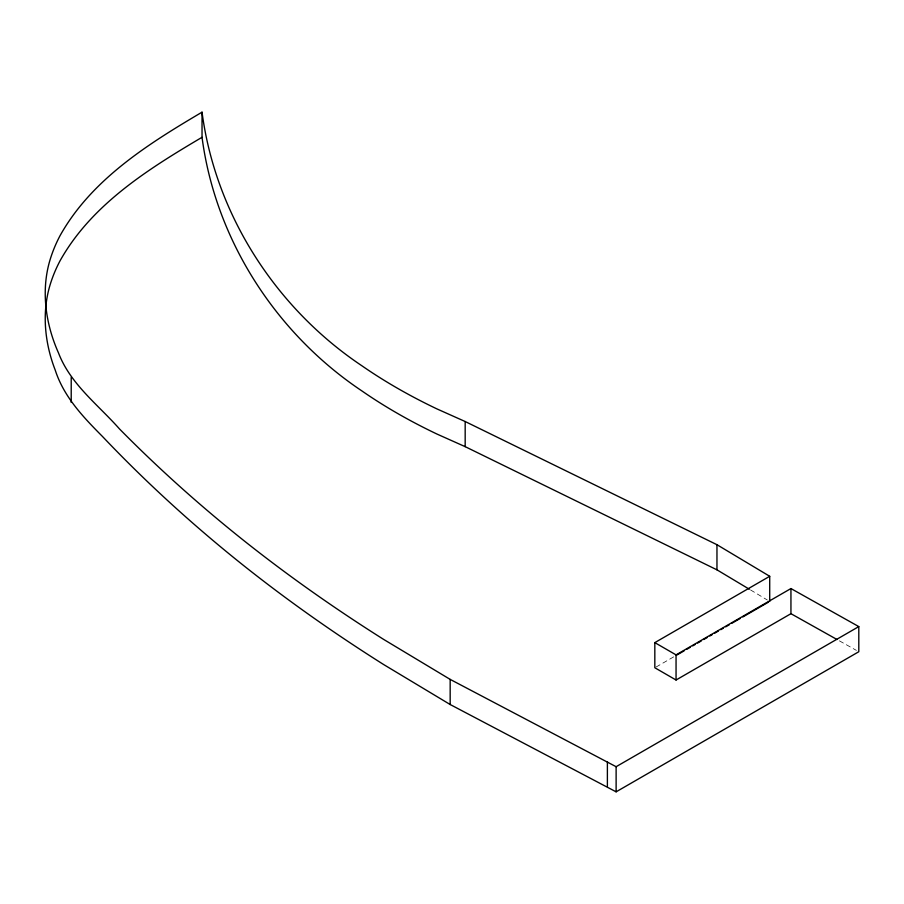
<?xml version="1.0" encoding="UTF-8"?>
<svg xmlns="http://www.w3.org/2000/svg" width="904" height="904" viewBox="0 0 904 904"><rect width="100%" height="100%" fill="white"/><g stroke="black" fill="none" stroke-linecap="round" stroke-linejoin="round"><path stroke-width="0.68" stroke-dasharray="4.52 3.39" d="M656.044 667.05L674.384 656.462M839.409 640.857L856.382 650.371M750.535 589.939L767.315 599.996"/><path stroke-width="1.36" d="M749.326 589.227L716.962 569.836L465.176 446.655L465.176 421.524L437.016 408.947A566.299 326.954 0 0 1 361.928 365.804C276.093 308.433 215.57 214.881 202.033 112.164C147.973 144.075 91.372 179.546 59.958 235.831A350.13 202.146 0 0 0 51.166 256.363C40.443 287.935 45.087 322.92 58.5 352.933C70.376 384.098 98.061 404.687 119.543 428.993C158.776 468.803 200.518 506.116 244.249 540.908A1959.51 1131.311 0 0 0 383.703 639.444L450.169 679.39L616.121 766.705L858.8 626.596L858.8 651.727L616.121 791.836L450.169 704.521L383.703 664.576A1959.51 1131.311 0 0 1 244.249 566.051C194.111 526.173 146.629 482.973 102.514 436.519C83.191 417.049 63.788 396.788 55.223 370.086C44.319 342.074 41.426 310.275 51.166 281.506A350.13 202.146 0 0 1 59.958 260.962C91.372 204.677 147.973 169.217 202.033 137.295L202.033 112.164M465.176 421.524L716.962 544.705L769.711 576.289L654.824 642.62L654.824 667.751L676.056 680.011L676.056 654.88L790.943 588.549L858.8 626.596M716.962 569.836L716.962 544.705M769.711 601.431L769.711 576.289M676.825 655.05L684.159 650.823M686.599 649.411L690.272 647.287M692.713 645.885L695.153 644.473M697.606 643.06L701.267 640.947M703.719 639.535L707.38 637.41M709.821 635.998L712.273 634.597M714.714 633.184L718.375 631.06M720.827 629.647L723.268 628.246M725.709 626.834L729.381 624.709M731.822 623.297L740.376 618.359M742.828 616.946L768.49 602.132M676.056 680.011L790.943 613.692L836.991 639.501M465.176 446.655L437.016 434.078A566.299 326.954 0 0 1 361.928 390.946C276.093 333.565 215.57 240.012 202.033 137.295M654.824 642.62L676.056 654.88M790.943 588.549L790.943 613.692M616.121 766.705L616.121 791.836M607.386 761.654L607.386 786.796M450.169 679.39L450.169 704.521M71.213 377.296L71.213 402.438"/></g></svg>
